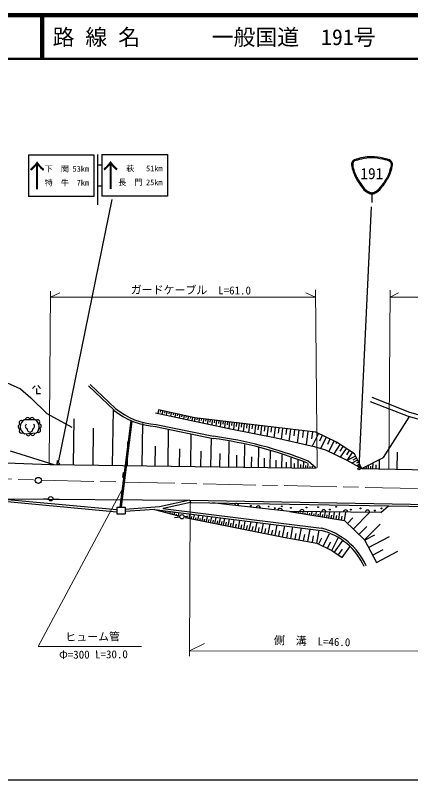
# Model space of a CAD drawing. Units: millimetres, scale not verified. Extents: x 40000 to 680000, y 20000 to 380000.
# Drawn here: x 171856 to 262234, y 205000 to 380000 of the extents above; entities that cross this region are included whole.
import ezdxf
from ezdxf.enums import TextEntityAlignment as Align

# ---------------------------------------------------------------- set-up
doc = ezdxf.new("R2010")
doc.units = ezdxf.units.MM
doc.header["$LTSCALE"] = 1000
doc.linetypes.add('CHAIN', pattern=[18.5, 12, -1.5, 3.5, -1.5])
for name, color, linetype, lineweight in [('M-BGD', 7, 'Continuous', 25), ('M-BMK', 2, 'CHAIN', 13), ('M-BMK-SRVR', 3, 'Continuous', 25), ('M-STR-HTXT', 7, 'Continuous', 13), ('M-STR-STRC', 7, 'Continuous', 25), ('M-TTL', 2, 'Continuous', 140), ('M-TTL-BAND', 7, 'Continuous', 25), ('M-TTL-LINE', 7, 'Continuous', 50), ('M-TTL-TXT', 7, 'Continuous', 50)]:
    doc.layers.add(name, color=color, linetype=linetype, lineweight=lineweight)
doc.styles.add('ＭＳ ゴシック', font='')
doc.styles.get('ＭＳ ゴシック').set_extended_font_data('MS Gothic')

msp = doc.modelspace()

# ---------------------------------------------------------------- linework, layer by layer
at = {"layer": 'M-BGD'}
for p, q in [((169804, 295904), (173031, 294506)), ((173031, 294506), (175393, 292410)), ((175802, 294571), (176427, 295206)), ((176702, 294578), (176711, 293408)), ((176967, 295211), (177602, 294586)), ((194445, 289586), (188590, 295142)), ((194789, 289948), (188934, 295504)), ((175393, 292410), (179086, 288850)), ((176711, 293408), (177611, 293416)), ((262029, 289087), (253425, 292463)), ((261709, 288138), (253059, 291532)), ((179086, 288850), (184775, 285723)), ((194090, 276970), (194271, 289752)), ((203872, 288983), (221039, 285324)), ((204567, 289655), (204397, 288872)), ((212910, 287844), (204567, 289655)), ((205056, 289549), (204971, 289158)), ((205545, 289443), (205376, 288664)), ((206033, 289337), (205949, 288948)), ((206522, 289231), (206354, 288456)), ((207010, 289125), (206927, 288738)), ((207499, 289019), (207332, 288248)), ((207988, 288913), (207904, 288529)), ((208476, 288807), (208310, 288041)), ((274439, 285589), (262029, 289087)), ((176408, 287420), (173946, 287420)), ((185142, 277097), (185292, 287642)), ((195824, 267367), (198302, 287224)), ((196127, 267371), (198590, 287102)), ((208965, 288701), (208882, 288319)), ((209454, 288594), (209288, 287833)), ((209942, 288488), (209860, 288109)), ((210431, 288382), (210266, 287625)), ((210919, 288276), (210837, 287899)), ((211408, 288170), (211245, 287417)), ((211897, 288064), (211815, 287689)), ((212385, 287958), (212223, 287209)), ((212874, 287852), (212793, 287479)), ((212910, 287844), (212819, 287082)), ((240538, 284539), (212910, 287844)), ((213407, 287785), (213359, 287382)), ((213903, 287726), (213801, 286874)), ((214400, 287666), (214346, 287218)), ((214896, 287607), (214784, 286665)), ((215393, 287547), (215334, 287054)), ((215889, 287488), (215766, 286456)), ((216386, 287429), (216321, 286890)), ((216882, 287369), (216748, 286248)), ((217379, 287310), (217309, 286727)), ((217875, 287250), (217730, 286039)), ((218372, 287191), (218296, 286563)), ((218868, 287132), (218712, 285830)), ((219364, 287072), (219284, 286399)), ((219861, 287013), (219694, 285622)), ((256043, 278793), (261868, 288002)), ((274219, 284612), (261709, 288138)), ((189616, 277033), (189736, 285487)), ((200838, 276874), (200975, 286514)), ((203936, 285866), (217045, 283138)), ((204038, 286355), (217147, 283627)), ((206762, 276790), (206882, 285253)), ((220357, 286953), (220271, 286235)), ((220854, 286894), (220677, 285413)), ((221039, 285324), (231486, 283261)), ((221372, 286832), (221281, 286068)), ((221890, 286770), (221702, 285195)), ((222442, 286704), (222344, 285892)), ((222993, 286638), (222792, 284963)), ((223579, 286568), (223475, 285704)), ((224165, 286498), (223952, 284717)), ((224788, 286423), (224678, 285505)), ((225411, 286349), (225185, 284455)), ((226074, 286269), (225957, 285293)), ((226737, 286190), (226496, 284177)), ((227441, 286106), (227317, 285067)), ((228146, 286021), (227890, 283880)), ((228895, 285932), (228763, 284827)), ((229645, 285842), (229372, 283565)), ((230441, 285747), (230301, 284572)), ((231238, 285651), (230949, 283231)), ((232086, 285550), (231936, 284301)), ((232933, 285449), (232625, 282874)), ((233834, 285341), (233675, 284013)), ((173979, 284193), (176674, 284392)), ((211980, 276715), (212086, 284170)), ((234735, 285233), (234407, 282496)), ((235693, 285118), (235524, 283706)), ((236651, 285004), (236303, 282093)), ((237670, 284882), (237490, 283380)), ((238688, 284760), (238318, 281665)), ((239772, 284630), (239581, 283034)), ((241130, 284252), (239748, 281393)), ((245260, 282256), (240538, 284539)), ((240680, 284470), (240615, 284337)), ((242015, 283824), (241369, 282487)), ((197464, 276922), (197540, 282327)), ((216577, 276650), (216670, 283217)), ((220651, 276592), (220734, 282413)), ((231486, 283261), (240202, 281265)), ((242901, 283396), (241678, 280866)), ((243787, 282968), (243210, 281775)), ((244672, 282540), (243522, 280159)), ((245293, 282234), (245125, 281977)), ((249353, 279580), (245260, 282256)), ((170652, 280267), (180682, 277161)), ((203800, 276832), (203864, 281350)), ((209371, 276752), (209427, 280732)), ((214278, 276683), (214328, 280188)), ((224266, 276541), (224339, 281704)), ((227472, 276495), (227537, 281075)), ((230136, 276457), (230190, 280263)), ((240202, 281265), (242797, 280533)), ((242797, 280533), (247655, 278138)), ((246049, 281741), (244638, 279583)), ((246753, 281280), (246071, 280238)), ((247457, 280819), (246141, 278807)), ((248162, 280359), (247527, 279389)), ((259131, 276116), (259208, 280016)), ((218614, 276621), (218658, 279717)), ((222459, 276566), (222498, 279312)), ((225869, 276518), (225903, 278954)), ((228804, 276476), (228834, 278589)), ((232800, 276419), (232842, 279385)), ((234876, 276390), (234909, 278701)), ((248866, 279898), (247663, 278059)), ((249618, 279064), (247670, 278065)), ((249856, 278599), (249026, 278173)), ((251048, 276275), (249353, 279580)), ((251048, 276275), (256043, 278793)), ((255091, 276195), (255133, 278334)), ((159307, 277971), (179818, 277173)), ((179818, 277173), (240635, 276308)), ((181451, 277150), (181464, 278059)), ((231468, 276438), (231492, 278131)), ((233838, 276404), (233857, 277724)), ((235685, 276378), (235700, 277407)), ((236495, 276367), (236520, 278168)), ((237125, 276358), (237137, 277159)), ((237756, 276349), (237776, 277753)), ((238256, 276342), (238265, 276965)), ((238756, 276335), (238771, 277386)), ((240635, 276308), (238805, 277938)), ((239256, 276327), (239261, 276713)), ((239756, 276320), (239763, 276812)), ((247655, 278138), (251048, 276275)), ((250095, 278134), (248766, 277452)), ((250323, 277689), (249817, 277430)), ((250551, 277244), (249858, 276889)), ((250779, 276799), (250592, 276703)), ((251594, 276264), (251600, 276553)), ((252094, 276254), (252099, 276531)), ((252594, 276244), (252610, 277062)), ((253094, 276234), (253104, 276775)), ((253594, 276225), (253620, 277571)), ((254342, 276210), (254359, 277081)), ((196618, 275330), (196401, 274759)), ((196460, 274169), (196618, 275330)), ((240255, 276313), (240257, 276419)), ((251007, 276354), (250950, 276325)), ((251048, 276275), (312131, 275077)), ((251094, 276274), (251094, 276286)), ((168328, 268835), (195082, 266321)), ((168374, 269332), (195075, 266824)), ((168374, 269332), (211778, 268959)), ((178375, 269375), (179455, 269325)), ((180453, 269278), (181918, 269209)), ((211778, 268959), (204824, 267446)), ((211884, 268471), (205650, 267114)), ((211769, 268459), (271707, 267415)), ((211778, 268959), (271929, 267911)), ((211778, 268959), (211884, 268471)), ((219409, 268082), (216914, 268381)), ((234513, 266385), (219409, 268082)), ((195068, 267357), (196968, 267383)), ((195068, 267357), (195088, 265866)), ((196968, 267383), (196988, 265892)), ((204824, 267446), (196974, 266880)), ((203657, 266860), (196981, 266379)), ((203657, 266860), (241761, 262071)), ((203657, 266860), (209141, 265425)), ((203820, 266817), (203823, 266828)), ((204304, 266691), (204326, 266776)), ((204788, 266564), (204807, 266638)), ((205271, 266438), (205327, 266650)), ((205590, 267121), (241853, 262563)), ((205755, 266311), (205791, 266449)), ((206239, 266184), (206328, 266524)), ((206723, 266058), (206775, 266259)), ((207206, 265931), (207328, 266398)), ((207690, 265804), (207759, 266069)), ((208174, 265678), (208329, 266271)), ((209141, 265425), (209330, 266145)), ((255406, 266186), (234513, 266385)), ((234513, 266385), (247102, 264343)), ((234647, 266363), (234650, 266384)), ((235140, 266283), (235148, 266331)), ((235634, 266203), (235661, 266372)), ((236128, 266123), (236147, 266245)), ((236621, 266043), (236672, 266360)), ((237115, 265963), (237146, 266159)), ((237608, 265883), (237684, 266348)), ((238102, 265803), (238145, 266073)), ((238595, 265723), (238695, 266337)), ((239582, 265563), (239706, 266325)), ((240569, 265403), (240717, 266313)), ((241557, 265243), (241728, 266302)), ((242544, 265083), (242740, 266290)), ((243531, 264922), (243751, 266278)), ((244591, 264750), (244837, 266266)), ((245777, 264558), (246051, 266252)), ((247102, 264343), (247409, 266236)), ((249102, 262387), (252805, 266173)), ((255406, 266186), (257136, 267666)), ((195088, 265866), (196988, 265892)), ((208276, 265042), (209443, 265147)), ((208657, 265551), (208743, 265880)), ((210439, 265236), (211237, 265308)), ((210671, 265059), (233128, 260517)), ((211118, 264968), (211202, 265385)), ((211608, 264869), (211784, 265741)), ((212098, 264770), (212190, 265225)), ((212588, 264671), (212780, 265619)), ((213078, 264572), (213178, 265065)), ((213569, 264473), (213776, 265497)), ((214059, 264374), (214166, 264905)), ((214549, 264274), (214771, 265375)), ((215039, 264175), (215154, 264745)), ((215529, 264076), (215767, 265253)), ((216019, 263977), (216142, 264585)), ((216509, 263878), (216762, 265131)), ((216999, 263779), (217130, 264425)), ((217489, 263680), (217758, 265009)), ((217979, 263581), (218118, 264265)), ((218469, 263482), (218754, 264888)), ((219454, 263283), (219753, 264765)), ((220491, 263073), (220807, 264636)), ((221586, 262851), (221919, 264500)), ((222837, 262598), (223190, 264345)), ((239089, 265643), (239145, 265987)), ((240076, 265483), (240144, 265901)), ((241063, 265323), (241143, 265815)), ((242050, 265163), (242142, 265729)), ((243037, 265003), (243141, 265643)), ((244061, 264836), (244178, 265554)), ((245184, 264654), (245314, 265456)), ((246439, 264451), (246585, 265347)), ((247102, 264343), (251659, 259885)), ((247776, 263683), (249009, 264943)), ((218961, 263382), (219107, 264104)), ((219972, 263178), (220126, 263939)), ((221039, 262962), (221201, 263765)), ((222226, 262722), (222397, 263571)), ((223448, 262475), (223629, 263372)), ((224059, 262351), (224431, 264193)), ((224703, 262221), (224895, 263167)), ((225348, 262091), (225740, 264032)), ((226027, 261953), (226229, 262950)), ((226707, 261816), (227121, 263863)), ((227424, 261671), (227636, 262723)), ((228140, 261526), (228577, 263685)), ((229651, 261220), (230112, 263497)), ((231245, 260898), (231731, 263299)), ((232926, 260558), (233438, 263090)), ((234855, 260218), (235313, 262860)), ((236772, 259886), (237246, 262624)), ((250381, 261136), (252202, 262998)), ((251659, 259885), (255233, 263539)), ((228896, 261373), (229120, 262482)), ((230448, 261059), (230685, 262229)), ((232085, 260728), (232335, 261961)), ((233931, 260378), (234155, 261676)), ((235814, 260052), (236046, 261397)), ((237764, 259714), (238006, 261108)), ((238757, 259543), (239248, 262379)), ((239785, 259365), (240035, 260808)), ((240814, 259186), (241322, 262125)), ((242244, 258478), (243643, 261304)), ((251693, 259822), (254028, 261063)), ((233128, 260517), (240814, 259186)), ((240814, 259186), (244240, 257490)), ((241255, 258968), (241936, 260345)), ((243242, 257984), (243960, 259433)), ((244240, 257490), (245653, 260342)), ((244829, 257077), (246691, 259737)), ((251659, 259885), (254421, 254695)), ((252592, 258133), (257417, 260700)), ((244240, 257490), (246569, 255860)), ((245699, 256468), (246623, 257788)), ((246569, 255860), (248309, 258345)), ((253506, 256414), (255940, 257709)), ((254421, 254695), (259332, 257308))]:
    msp.add_line(p, q, dxfattribs=at)
for centre, radius in [((181702, 277307), 250), ((250416, 276166), 250), ((179955, 269325), 500), ((225681, 267705), 100), ((229774, 267547), 100), ((231151, 267154), 100), ((232804, 267586), 100), ((234851, 267232), 100), ((238432, 267311), 100), ((241069, 267390), 100), ((243745, 266839), 100), ((245201, 267468), 100), ((248546, 266839), 100), ((250750, 267114), 100), ((254056, 266603), 100), ((255591, 267114), 100), ((209940, 265208), 500)]:
    msp.add_circle(centre, radius, dxfattribs=at)
for centre, radius, start, end in [((204974, 302463), 16635, 230.86167, 266.67711), ((204974, 302463), 16135, 230.86167, 266.67711), ((173238, 286749), 500, 59.02875, 239.02875), ((174794, 285815), 1815, 117.85557, 243.32575), ((174677, 287420), 500, 0, 180), ((175677, 287420), 500, 0, 180), ((175413, 285807), 1895, 311.72244, 58.32571), ((176960, 286901), 500, 305.25525, 125.25525), ((172979, 285796), 500, 90.59066, 270.59066), ((173257, 284849), 500, 122.15257, 302.15257), ((174781, 285913), 636, 131.89258, 251.61557), ((175211, 285228), 635, 172.61329, 8.33297), ((175629, 285920), 636, 289.3307, 49.05368), ((177128, 285000), 500, 244.7929, 64.7929), ((177301, 285973), 500, 275.02408, 95.02408), ((174828, 284256), 500, 184.23639, 4.23639), ((175825, 284329), 500, 184.23639, 4.23639), ((205404, 194852), 89548, 68.09969, 82.46517), ((205404, 194852), 89048, 68.09969, 82.46517), ((222437, 267742), 500, 353.59056, 173.59056), ((227405, 267184), 500, 353.59056, 173.59056), ((232374, 266625), 500, 353.59056, 173.59056), ((237360, 266358), 500, 359.4526, 179.4526), ((242360, 266310), 500, 359.4526, 179.4526), ((247360, 266262), 500, 359.4526, 179.4526), ((252360, 266215), 500, 359.4526, 179.4526), ((238167, 247862), 15156, 23.80527, 75.92376), ((238167, 247862), 14656, 23.80527, 75.8067)]:
    msp.add_arc(centre, radius, start, end, dxfattribs=at)
at = {"layer": 'M-BMK'}
for p, q in [((159025, 274141), (176450, 273642)), ((177839, 273542), (274887, 271407))]:
    msp.add_line(p, q, dxfattribs=at)
at = {"layer": 'M-BMK-SRVR'}
msp.add_circle((177132, 273517), 700, dxfattribs=at)
at = {"layer": 'M-STR-HTXT'}
for p, q in [((179616, 277071), (179931, 316819)), ((240852, 276441), (240459, 317134)), ((257224, 276126), (257539, 317056)), ((179921, 315492), (182056, 316485)), ((179921, 315492), (240475, 315492)), ((240475, 315492), (238294, 316485)), ((257527, 315492), (259467, 316446)), ((257527, 315492), (311553, 315492)), ((196263, 271424), (177058, 235532)), ((211809, 268256), (211651, 233308)), ((177058, 235532), (200671, 235532)), ((211656, 234479), (215075, 236162)), ((211656, 234479), (271481, 234408))]:
    msp.add_line(p, q, dxfattribs=at)
at = {"layer": 'M-STR-STRC'}
for p, q in [((174837, 348017), (189837, 348017)), ((174837, 348017), (174837, 338517)), ((189837, 348017), (189837, 338517)), ((190627, 348105), (190627, 336605)), ((191627, 348105), (206627, 348105)), ((191627, 348105), (191627, 338605)), ((206627, 348105), (206627, 338605)), ((190627, 345730), (191627, 345730)), ((190627, 340980), (191627, 340980)), ((189837, 338517), (174837, 338517)), ((181741, 277622), (193981, 337796)), ((206627, 338605), (191627, 338605)), ((253358, 339105), (253358, 337105)), ((250455, 276402), (253249, 336143))]:
    msp.add_line(p, q, dxfattribs=at)
for points, knots in [([(249358, 346962), (249121, 346815), (249009, 346693), (248858, 346462), (248537, 345971), (248723, 345537), (248858, 344962)], [0, 0, 0, 0, 1, 1, 1, 2, 2, 2, 2]), ([(249451, 346727), (249396, 346678), (249218, 346521), (249108, 346358), (248820, 345931), (249040, 345219), (249095, 345041)], [0, 0, 0, 0, 1, 1, 1, 2, 2, 2, 2]), ([(249358, 346962), (251057, 347491), (251768, 347716), (253358, 347710), (254947, 347703), (257120, 347035), (257358, 346962)], [0, 0, 0, 0, 1, 1, 1, 2, 2, 2, 2]), ([(249455, 346723), (250192, 346953), (251807, 347456), (253358, 347456), (254908, 347456), (257021, 346803), (257260, 346730)], [0, 0, 0, 0, 1, 1, 1, 2, 2, 2, 2]), ([(257262, 346730), (257317, 346681), (257497, 346523), (257608, 346358), (257896, 345931), (257675, 345218), (257620, 345039)], [0, 0, 0, 0, 1, 1, 1, 2, 2, 2, 2]), ([(257358, 346962), (257594, 346815), (257706, 346693), (257858, 346462), (258179, 345971), (257992, 345537), (257858, 344962)], [0, 0, 0, 0, 1, 1, 1, 2, 2, 2, 2]), ([(248858, 344962), (249038, 344263), (249125, 344034), (249358, 343462), (249787, 342407), (250095, 342052), (250858, 340962)], [0, 0, 0, 0, 1, 1, 1, 2, 2, 2, 2]), ([(249095, 345041), (249272, 344354), (249358, 344129), (249586, 343567), (250011, 342521), (250317, 342171), (251072, 341090)], [0, 0, 0, 0, 1, 1, 1, 2, 2, 2, 2]), ([(257621, 345041), (257444, 344354), (257358, 344129), (257129, 343567), (256705, 342521), (256398, 342171), (255643, 341090)], [0, 0, 0, 0, 1, 1, 1, 2, 2, 2, 2]), ([(257858, 344962), (257678, 344263), (257590, 344034), (257358, 343462), (256929, 342407), (256620, 342052), (255858, 340962)], [0, 0, 0, 0, 1, 1, 1, 2, 2, 2, 2]), ([(250858, 340962), (251407, 340235), (251617, 339833), (252358, 339462), (252728, 339276), (252943, 339105), (253358, 339105), (253772, 339105), (253987, 339276), (254358, 339462), (255099, 339833), (255308, 340235), (255858, 340962)], [0, 0, 0, 0, 1, 1, 1, 2, 2, 2, 3, 3, 3, 4, 4, 4, 4]), ([(251035, 341138), (251569, 340431), (251769, 340031), (252495, 339678), (252816, 339522), (253000, 339371), (253358, 339371), (253716, 339371), (253899, 339522), (254221, 339678), (254946, 340031), (255146, 340431), (255681, 341138)], [0, 0, 0, 0, 1, 1, 1, 2, 2, 2, 3, 3, 3, 4, 4, 4, 4])]:
    msp.add_open_spline(points, degree=3, knots=knots, dxfattribs=at)
at = {"layer": 'M-TTL'}
msp.add_line((680000, 380000), (40000, 380000), dxfattribs=at)
at = {"layer": 'M-TTL-BAND'}
msp.add_line((40000, 205000), (579000, 205000), dxfattribs=at)
at = {"layer": 'M-TTL-LINE'}
for p, q in [((177750, 380000), (177750, 370000)), ((178250, 380000), (178250, 370000)), ((40000, 370000), (680000, 370000))]:
    msp.add_line(p, q, dxfattribs=at)

# ---------------------------------------------------------------- texts
at = {"layer": 'M-STR-HTXT', "style": 'ＭＳ ゴシック'}
for s, rotation, p in [('ガードケーブル\u3000L=61.0', 359.604, (211974, 315617)), ('ヒューム管', 0.482, (189533, 236263)), ('側\u3000溝\u3000L=46.0', 358.369, (239656, 235240)), ('Φ=300 L=30.0', 0.482, (189728, 232201))]:
    msp.add_text(s, height=1833, rotation=rotation, dxfattribs=at).set_placement(p, align=Align.BOTTOM_CENTER)
at = {"layer": 'M-STR-STRC', "style": 'ＭＳ ゴシック'}
for s, height, p in [('↑', 5132, (176837, 343267)), ('↑', 5132, (193627, 343355)), ('下\u3000関', 1320, (181337, 344850)), ('53km', 1320, (186837, 344850)), ('萩', 1320, (198127, 344938)), ('51km', 1320, (203627, 344938)), ('特\u3000牛', 1320, (181358, 341669)), ('7km', 1320, (187310, 341669)), ('長\u3000門', 1320, (198148, 341757)), ('25km', 1320, (203627, 341757))]:
    msp.add_text(s, height=height, dxfattribs=at).set_placement(p, align=Align.MIDDLE_CENTER)
msp.add_text('191', height=2566, dxfattribs=at).set_placement((253358, 341712), align=Align.BOTTOM_CENTER)
at = {"layer": 'M-TTL-TXT', "style": 'ＭＳ ゴシック'}
for s, p in [('路 線 名', (180380, 375000)), ('一般国道\u3000191号', (216734, 375000))]:
    msp.add_text(s, height=3666, dxfattribs=at).set_placement(p, align=Align.MIDDLE_LEFT)

doc.saveas('drawing.dxf')
